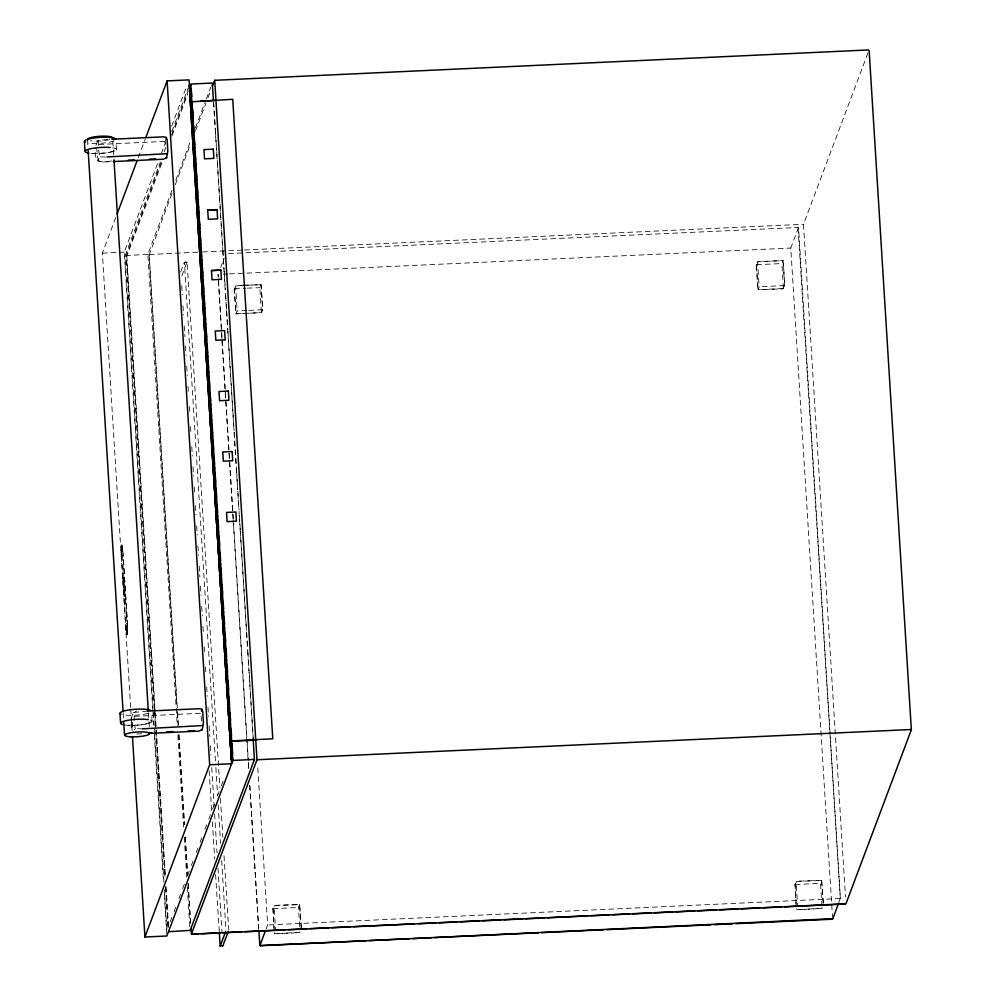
<?xml version="1.0" encoding="UTF-8"?>
<svg xmlns="http://www.w3.org/2000/svg" width="996" height="996" viewBox="0 0 996 996"><rect width="100%" height="100%" fill="white"/><g stroke="black" fill="none" stroke-linecap="round" stroke-linejoin="round"><path stroke-width="0.75" stroke-dasharray="4.98 3.74" d="M121.251 550.788L121.699 545.098M121.288 549.282L121.637 547.414M107.419 139.428L98.629 140.548L98.579 148.591M147.57 711.082L134.223 712.414L134.161 720.457M245.277 285.292L235.616 285.927L237.16 310.864L235.965 313.815L261.612 312.632L262.894 309.134L261.039 284.731L243.696 285.192M242.202 285.254L235.405 285.914L234.11 289.413L235.965 313.815L261.4 312.62L259.844 287.682L261.039 284.731L262.608 309.968M301.39 927.475L299.609 904.53L274.859 905.526L274.087 906.372L275.556 929.99M274.149 932.829L275.319 933.75L299.298 932.642L300.07 931.783M783.454 288.504L781.897 263.554L783.093 260.603L758.342 261.587L757.57 262.446L759.213 286.748L758.018 289.699L782.856 288.89L784.948 285.018L783.093 260.603L757.458 261.786L756.163 265.285L758.018 289.699L783.665 288.516M823.443 903.347L821.663 880.414L796.912 881.398L796.14 882.257L797.609 905.862M796.202 908.713L797.36 909.622L821.351 908.514L822.123 907.667M163.929 882.145L124.911 256.296L160.319 162.087M172.022 193.386L149.126 255.138L177.425 709.899M221.859 338.466L218.087 274.336L229.08 451.81M234.396 288.579L236.064 313.79M301.19 928.795L299.522 904.555L274.784 905.339L272.979 908.389L274.348 931.497M756.45 264.463L758.118 289.674M784.661 285.852L782.993 260.628M822.036 906.186L820.467 883.365L821.663 880.414L796.837 881.223L795.032 884.261L796.402 907.381M838.806 902.762L840.35 898.068L798.033 227.275M121.425 556.577L125.832 626.484A10.072 0.834 87.4 0 0 127.177 634.427L127.376 622.525L122.994 553.004M124.911 256.296L126.853 256.009L162.734 160.555M95.902 145.665L97.795 140.511L99.936 139.502M149.139 254.279L176.989 706.662M127.251 634.328L127.264 634.278A10.06 0.834 87.4 0 0 127.364 622.525L122.956 553.017A10.06 0.834 87.4 0 0 121.587 545.173A10.06 0.834 87.4 0 0 121.462 556.976M131.111 718.639L133.377 712.377L136.601 710.87M272.979 908.389L273.875 928.397M795.032 884.261L795.928 904.281M840.338 898.678L798.568 227.462L226.266 253.694M116.42 149.699L116.059 141.332M152.014 721.565L151.653 713.186M130.65 707.509L102.364 253.146L115.972 216.954M138.27 157.605L145.341 138.793M152.874 711.144L124.301 252.125L158.028 162.385M161.302 153.695L165.647 142.117M171.636 126.193L186.875 85.668M164.128 151.965L165.759 147.62M171.735 131.709L188.045 88.32M161.24 162.36L126.231 255.549L154.392 708.144M171.598 134.796L187.958 91.296M171.984 135.966L187.746 94.022M171.972 190.361L147.894 254.304L177.3 725.81M175.782 180.214L190.497 141.059M195.415 127.998L205.761 100.447M206.309 98.99L210.679 87.387M175.296 184.683L190.547 144.096M195.453 131.049L205.811 103.497M207.99 97.695L210.168 91.906M180.687 271.97L184.372 262.16L187.186 262.334M181.77 276.054L187.049 262.035L219.892 787.662M220.639 267.538L224.225 258.014M124.562 603.85L124.761 598.534L124.786 603.041M126.903 634.527L125.745 625.986A7.769 0.647 87.4 0 0 126.828 632.124L127.002 622.948L121.749 547.277M127.164 634.328L127.139 634.402A10.072 0.834 87.4 0 0 127.301 622.6M170.216 921.761L171.847 917.428M174.026 911.639L175.657 907.306M178.919 898.629L180.55 894.284M182.716 888.494L184.347 884.162M187.609 875.484L189.24 871.139M191.419 865.362L193.05 861.017M196.312 852.339L197.943 848.007M200.109 842.218L201.74 837.885M205.002 829.207L206.633 824.862M208.811 819.086L210.442 814.74M212.621 808.951L215.335 801.73M217.514 795.941L219.145 791.596M221.311 785.819L224.038 778.586M265.994 929.231L267.65 924.96L257.69 766.298M299.609 904.53L298.414 907.493L299.983 930.314M798.568 227.462L790.774 248.054L832.507 917.129M867.964 52.962L803.486 224.287L845.48 896.948M98.654 149.96L99.637 156.82L97.77 160.916L101.156 162.111L111.801 161.613M165.56 144.171L164.826 141.42L165.597 140.274M134.472 729.831L135.232 728.686L134.248 721.826M121.823 544.937L123.056 553.017M126.666 632.248L125.882 627.891M114.801 150.906L105.613 153.035L91.383 153.421M150.384 722.772L141.195 724.901L126.978 725.287M111.465 160.916C99.675 163.605 93.475 161.439 95.604 148.143M149.226 254.515L200.993 252.025M234.508 288.852L245.663 288.218M262.496 309.694L248.353 310.466M756.562 264.724L781.897 263.554M784.549 285.578L759.213 286.748M273.091 908.663L298.414 907.493M795.144 884.535L820.467 883.365M840.275 898.504L267.65 924.96M105.464 157.032L99.637 156.82M102.364 253.146L124.301 252.125M202.549 251.951L242.875 250.083M244.431 250.008L803.486 224.287M223.229 274.199L227.885 273.987M229.441 273.912L790.774 248.054M246.784 285.23L260.94 284.756M247.157 288.143L259.844 287.682M246.846 310.54L237.16 310.864M142.577 728.823L135.232 728.686M136.751 733.977L142.826 733.691M97.795 140.511L98.629 140.548M133.377 712.377L134.223 712.414M822.024 908.315L797.447 909.809L796.489 908.85M299.97 932.43L274.547 933.626M164.826 141.42L97.122 144.544L96.674 143.461M147.894 254.304L126.355 255.611L154.716 711.306M200.42 713.285L132.717 716.41L132.269 715.327M187.011 262.048L184.422 262.409L215.472 761.392M821.576 880.439L823.244 904.679M98.143 160.817L96.724 148.728M274.435 932.966L274.635 933.601M126.816 256.084L155.177 711.244M123.467 579.074L123.23 577.817L123.28 583.793L123.143 576.771L123.591 580.979M123.94 586.656L123.691 585.125L123.554 587.69M123.977 587.005C122.72 575.514 124.263 602.418 124.064 587.204M123.629 588.835L123.94 590.728L124.027 587.789M123.541 578.937L123.516 579.759M124.027 586.656L124.002 587.391M213.642 102.003L214.128 109.747M214.227 111.303L215.385 129.903M215.472 131.447L216.63 150.047M216.73 151.604L222.805 249.249M222.905 250.793L224.063 269.393M224.162 270.949L225.32 289.55M225.706 295.75L226.565 309.694M226.665 311.25L227.823 329.85M227.922 331.394L232.84 410.439M232.94 411.995L234.097 430.596M234.197 432.14L236.5 469.34M236.6 470.896L237.758 489.497M237.857 491.04L239.015 509.641M239.401 515.841L240.273 529.785M240.36 531.341L241.518 549.941M241.617 551.485L246.535 630.543M246.635 632.087L247.792 650.687M247.892 652.243L249.05 670.831M249.149 672.387L250.208 689.431M250.307 690.987L253.295 739.032M213.518 101.928L253.171 738.97M229.18 453.354L233.425 521.618M233.525 523.174L248.303 760.533M248.402 762.089L248.876 769.846M249.847 785.358L258.723 928.085M221.959 340.022L233.064 518.43M233.164 519.974L248.701 769.759M249.672 785.271L258.649 929.542M220.452 798.456L222.867 837.2M224.025 855.788L228.756 930.227M215.858 767.58L217.601 795.48M218.174 804.78L220.589 843.512M221.647 860.569L225.992 930.301M181.72 285.578L182.305 294.866M182.978 305.722L183.563 315.01M184.235 325.866L184.907 336.71M185.48 346.01L186.065 355.311M186.738 366.155L187.323 375.455M187.995 386.299L188.481 394.043M189.252 406.443L189.726 414.187M190.497 426.587L190.983 434.343M191.755 446.731L192.34 456.031M193.012 466.875L193.585 476.175M194.257 487.032L194.743 494.775M195.415 505.619L196 514.92M196.673 525.764L197.258 535.064M197.93 545.908L198.503 555.208M199.188 566.052L199.86 576.908M200.433 586.208L201.018 595.496M201.69 606.352L202.263 615.64M202.947 626.496L203.421 634.24M204.192 646.641L204.678 654.384M205.45 666.785L205.935 674.529M206.707 686.929L207.28 696.229M207.965 707.073L208.538 716.373M209.11 725.673L209.795 736.517M210.368 745.817L210.953 755.117M211.725 767.505L214.128 806.25M214.613 814.006L217.028 852.738M217.987 868.238L221.946 931.77M209.135 770.68L211.65 810.968M212.322 821.812L214.738 859.062M215.597 874.5L219.282 931.895M201.142 716.037L201.578 722.872M177.525 711.443L178.396 725.412M178.969 734.724L184.571 824.75M185.356 837.163L187.771 875.97M188.244 883.726L190.659 922.533M177.375 712.875L178.147 725.287M178.732 734.6L184.335 824.626M185.107 837.038L187.522 875.845M188.007 883.601L190.51 923.952M177.886 735.11L183.675 828.099M184.248 837.399L186.762 877.7M187.335 887L189.937 928.845M155.276 712.787L156.235 728.325M156.335 729.869L165.51 877.389M166.095 886.714L168.71 928.633M154.816 712.85L155.774 728.35M155.874 729.906L165.037 877.152L155.55 726.744M165.61 886.452L168.312 929.853M154.492 709.687L155.451 725.188M165.585 887.934L168.087 928.235M164.34 889.864L166.93 930.276M152.973 712.7L153.745 725.1M154.318 734.413L163.493 881.721M164.265 894.134L166.867 936.003M112.834 141.146L113.693 155.09M148.416 712.912L149.288 726.856M132.406 721.951L132.916 730.168M130.737 709.052L132.095 730.765M131.36 722.747L131.783 729.582M87.511 139.95L87.897 146.151M123.193 713.273L123.479 717.917M123.616 579.983L123.641 582.735L123.629 581.813M121.325 554.361L121.45 556.976M123.678 581.129L123.716 582.025M121.251 551.796L121.313 554.56M121.238 549.456L121.263 552.593M126.878 632.099A7.756 0.647 87.4 0 0 126.965 622.998A7.769 0.647 87.4 0 1 126.828 632.124A7.756 0.647 87.4 0 1 125.845 625.998M121.512 556.577A7.756 0.647 87.4 0 1 121.612 547.476A7.756 0.647 87.4 0 1 122.645 553.577M109.572 139.577A12.475 2.353 -3.6 0 1 90.624 140.735M150.01 719.996A15.712 2.963 -3.6 0 1 145.416 724.167A15.712 2.963 -3.6 0 1 124.512 724.939M148.118 713.31A15.712 2.963 -3.6 0 1 122.11 714.505M112.648 147.769A15.712 2.963 -3.6 0 1 112.15 151.79A15.712 2.963 -3.6 0 1 91.146 153.347M114.167 140.847A15.712 2.963 -3.6 0 1 88.295 143.013M124.326 591.5L124.712 597.762L124.326 591.5"/><path stroke-width="1.49" d="M190.809 85.32L189.178 85.432L189.539 91.806M213.418 100.384L212.273 83.054L190.771 84.05L231.371 741.248L255.798 740.165M784.686 906.696L845.965 903.721L911.352 729.744L869.147 50.634L868.388 49.949L214.713 80.315L256.993 759.736L191.431 933.962L198.316 933.787M168.461 931.696L190.037 930.401M219.369 933.451L220.141 945.839L222.818 945.714M260.392 945.739L832.594 918.686M113.32 161.551L163.456 159.236L166.681 157.729L167.826 150.882L167.141 139.938L166.332 137.423L163.63 136.838L111.975 139.216M231.52 740.924L272.78 738.808L232.728 99.301L191.543 101.779L231.396 741.236M148.902 733.417L199.051 731.101L202.275 729.595L203.421 722.747L202.736 711.804L201.927 709.289L199.225 708.704L147.57 711.082M190.087 930.7L254.416 759.562L253.171 738.97M117.055 214.065L137.187 160.505M145.889 137.348L167.104 80.888L189.041 79.879L231.607 763.758L209.67 764.766L144.93 937.012L166.867 936.003L232.877 760.434L230.86 729.122M165.959 139.291L166.332 137.423M212.347 86.104L214.713 80.315M201.553 711.156L201.927 709.289M220.216 946.076L225.457 932.069M228.121 931.945L222.78 945.963M365.993 940.759L259.919 945.54L265.484 930.588M832.668 919.096L838.296 904.119M259.856 945.553L258.923 931.185M167.34 153.683L106.983 156.957M202.935 725.549L142.577 728.823M232.952 759.624L231.147 759.711L230.624 751.768M254.366 759.438L232.877 760.434M911.253 729.508L256.993 759.736M200.856 101.106L214.464 100.472M128.185 160.144L134.261 159.858M149.45 159.161L155.538 158.874M207.728 210.081L217.078 209.646L217.651 218.883L208.289 219.307L207.728 210.081L217.078 209.658M220.851 270.115L211.488 270.551L212.048 279.776L221.423 279.328L220.851 270.115L211.476 270.563M225.183 339.798L215.821 340.246L215.248 331.021L224.61 330.585L225.171 339.823M236.475 521.207L227.113 521.655L226.54 512.43L235.903 511.994L236.463 521.219M148.578 732.707L151.616 732.57M166.818 731.861L172.893 731.587M188.082 730.877L194.17 730.603M201.416 933.638L220.029 932.779M223.129 932.642L241.754 931.783M244.854 931.634L263.467 930.774M266.567 930.638L285.18 929.766M288.28 929.629L306.905 928.77M310.005 928.621L328.618 927.762M331.718 927.625L350.331 926.766M353.443 926.616L413.938 923.827M418.594 923.603L435.65 922.819M438.763 922.682L457.376 921.823M460.476 921.673L479.088 920.814M482.189 920.665L500.814 919.806M503.914 919.669L522.527 918.81M525.627 918.661L544.239 917.802M547.339 917.665L587.677 915.797M590.777 915.648L609.39 914.789M612.503 914.652L629.559 913.867M632.659 913.718L651.284 912.859M654.384 912.71L672.997 911.85M676.097 911.714L694.71 910.854M697.823 910.705L716.435 909.846M719.535 909.709L738.148 908.85M741.248 908.701L759.861 907.842M762.973 907.692L781.586 906.833M192.178 934.223L845.255 904.057M369.105 940.61L409.493 938.742M412.605 938.606L431.256 937.734M434.356 937.597L538.463 932.791M541.563 932.642L603.713 929.766M606.825 929.629L710.92 924.823M714.032 924.674L732.67 923.815M735.783 923.666L832.108 919.221M165.834 157.679L166.681 157.729M201.429 729.545L202.275 729.595M191.518 933.949L191.045 928.733M191.232 88.619L191.705 96.375M192.29 105.701L192.776 113.457M193.261 121.226L193.734 128.994M194.32 138.307L194.706 144.52M195.291 153.832L195.677 160.045M196.249 169.37L196.735 177.126M197.32 186.451L197.706 192.651M198.279 201.976L198.665 208.189M199.25 217.501L199.735 225.27M200.208 233.027L200.694 240.795M201.279 250.108L201.665 256.321M202.238 265.646L202.723 273.402M203.209 281.171L203.694 288.94M204.18 296.696L204.666 304.465M205.238 313.777L205.624 319.99M206.209 329.315L206.695 337.071M207.168 344.84L207.654 352.596M208.239 361.922L208.625 368.134M209.197 377.447L209.683 385.215M210.268 394.528L210.654 400.741M211.227 410.053L211.625 416.266M212.198 425.591L212.683 433.347M213.169 441.116L213.654 448.885M214.227 458.197L214.613 464.41M215.198 473.723L215.684 481.491M216.157 489.248L216.642 497.016M217.128 504.785L217.614 512.542M218.186 521.867L218.572 528.079M219.157 537.392L219.643 545.161M220.128 552.917L220.602 560.686M221.087 568.455L221.573 576.211M222.158 585.536L222.643 593.292M223.216 602.617L223.602 608.83M224.187 618.143L224.573 624.355M225.146 633.668L225.631 641.436M226.117 649.193L226.602 656.962M227.175 666.274L227.561 672.487M228.146 681.812L228.632 689.568M229.117 697.337L229.59 705.106M230.076 712.862L230.562 720.631M231.147 729.943L231.533 736.156M232.018 743.925L232.591 753.237M191.991 104.48L192.763 116.881M193.05 121.537L193.722 132.381M194.108 138.581L194.693 147.881M195.079 154.081L195.751 164.938M196.038 169.581L196.71 180.438M196.996 185.082L197.681 195.926M198.067 202.126L198.739 212.982M199.026 217.626L199.698 228.482M199.997 233.126L200.669 243.983M201.055 250.183L201.727 261.027M202.014 265.683L202.698 276.527M202.985 281.183L203.657 292.027M203.943 296.684L204.715 309.084M205.014 313.728L205.686 324.584M205.973 329.228L206.645 340.084M206.944 344.728L207.716 357.128M208.002 361.772L208.674 372.629M208.961 377.272L209.646 388.129M210.031 394.329L210.704 405.173M210.99 409.829L211.662 420.673M211.961 425.329L212.634 436.173M213.02 442.373L213.592 451.674M213.978 457.874L214.65 468.73M214.949 473.374L215.622 484.23M215.908 488.874L216.58 499.731M216.966 505.931L217.651 516.775M217.937 521.418L218.61 532.275M218.896 536.919L219.581 547.775M219.967 553.975L220.639 564.819M220.925 569.475L221.598 580.319M221.896 584.976L222.569 595.82M222.955 602.02L223.627 612.876M223.913 617.52L224.598 628.376M224.984 634.577L225.557 643.877M225.943 650.077L226.615 660.921M226.914 665.577L227.586 676.421M227.872 681.065L228.545 691.921M228.931 698.121L229.603 708.965M229.902 713.622L230.574 724.466M189.738 94.919L190.51 107.331M190.709 110.444L191.568 124.413M191.767 127.525L192.539 139.95M192.738 143.051L193.51 155.476M193.697 158.576L194.569 172.557M194.768 175.657L195.54 188.082M195.726 191.195L196.498 203.62M196.698 206.72L197.469 219.145M197.656 222.245L198.528 236.226M198.727 239.326L199.499 251.751M199.686 254.864L200.47 267.277M200.657 270.389L201.429 282.814M201.715 287.471L202.499 299.896M202.686 302.996L203.458 315.421M203.657 318.521L204.429 330.946M204.715 335.602L205.388 346.471M205.686 351.14L206.458 363.552M206.645 366.665L207.517 380.646M207.716 383.746L208.488 396.171M208.674 399.272L209.459 411.697M209.646 414.809L210.417 427.222M210.617 430.334L211.488 444.303M211.675 447.416L212.447 459.841M212.646 462.941L213.418 475.366M213.605 478.466L214.377 490.891M214.675 495.547L215.447 507.972M215.634 511.085L216.406 523.498M216.605 526.61L217.377 539.035M217.663 543.692L218.348 554.56M218.634 559.217L219.406 571.642M219.606 574.742L220.377 587.167M220.564 590.279L221.436 604.248M221.635 607.361L222.407 619.786M222.594 622.886L223.365 635.311M223.565 638.411L224.436 652.392M224.623 655.493L225.395 667.918M225.594 671.03L226.366 683.443M226.565 686.555L227.337 698.98M227.623 703.637L228.395 716.062M228.594 719.162L229.366 731.587M229.553 734.687L230.325 747.112M167.104 80.888L209.67 764.766M113.992 159.734L148.317 711.368M132.48 736.965L144.93 937.012M88.183 150.794L123.093 711.729M123.765 722.573L124.537 734.961M84.386 141.457L84.971 150.782M119.981 713.323L120.566 722.648M87.959 139.926A12.475 2.353 -3.6 0 1 99.002 136.34A12.475 2.353 -3.6 0 1 112.473 138.058M122.745 724.565A15.712 2.963 -3.6 0 1 127.339 720.394A15.712 2.963 -3.6 0 1 148.242 719.635M120.865 714.045A15.712 2.963 -3.6 0 1 130.825 709.7A15.712 2.963 -3.6 0 1 150.633 710.397M88.918 153.073A15.712 2.963 -3.6 0 1 89.416 149.051A15.712 2.963 -3.6 0 1 110.419 147.495M85.27 142.179A15.712 2.963 -3.6 0 1 96.712 137.66A15.712 2.963 -3.6 0 1 115.723 139.054M213.318 149.176L203.956 149.624L204.529 158.837L213.891 158.389L213.318 149.176M228.37 391.055L219.008 391.503L219.581 400.716L228.943 400.268L228.37 391.055M232.13 451.524L222.768 451.972L223.341 461.185L232.715 460.737L232.13 451.524M130.14 736.754A12.475 2.353 -3.6 0 0 149.549 733.803A12.475 2.353 -3.6 0 0 131.709 732.583A12.475 2.353 -3.6 0 0 130.14 736.754"/></g></svg>
